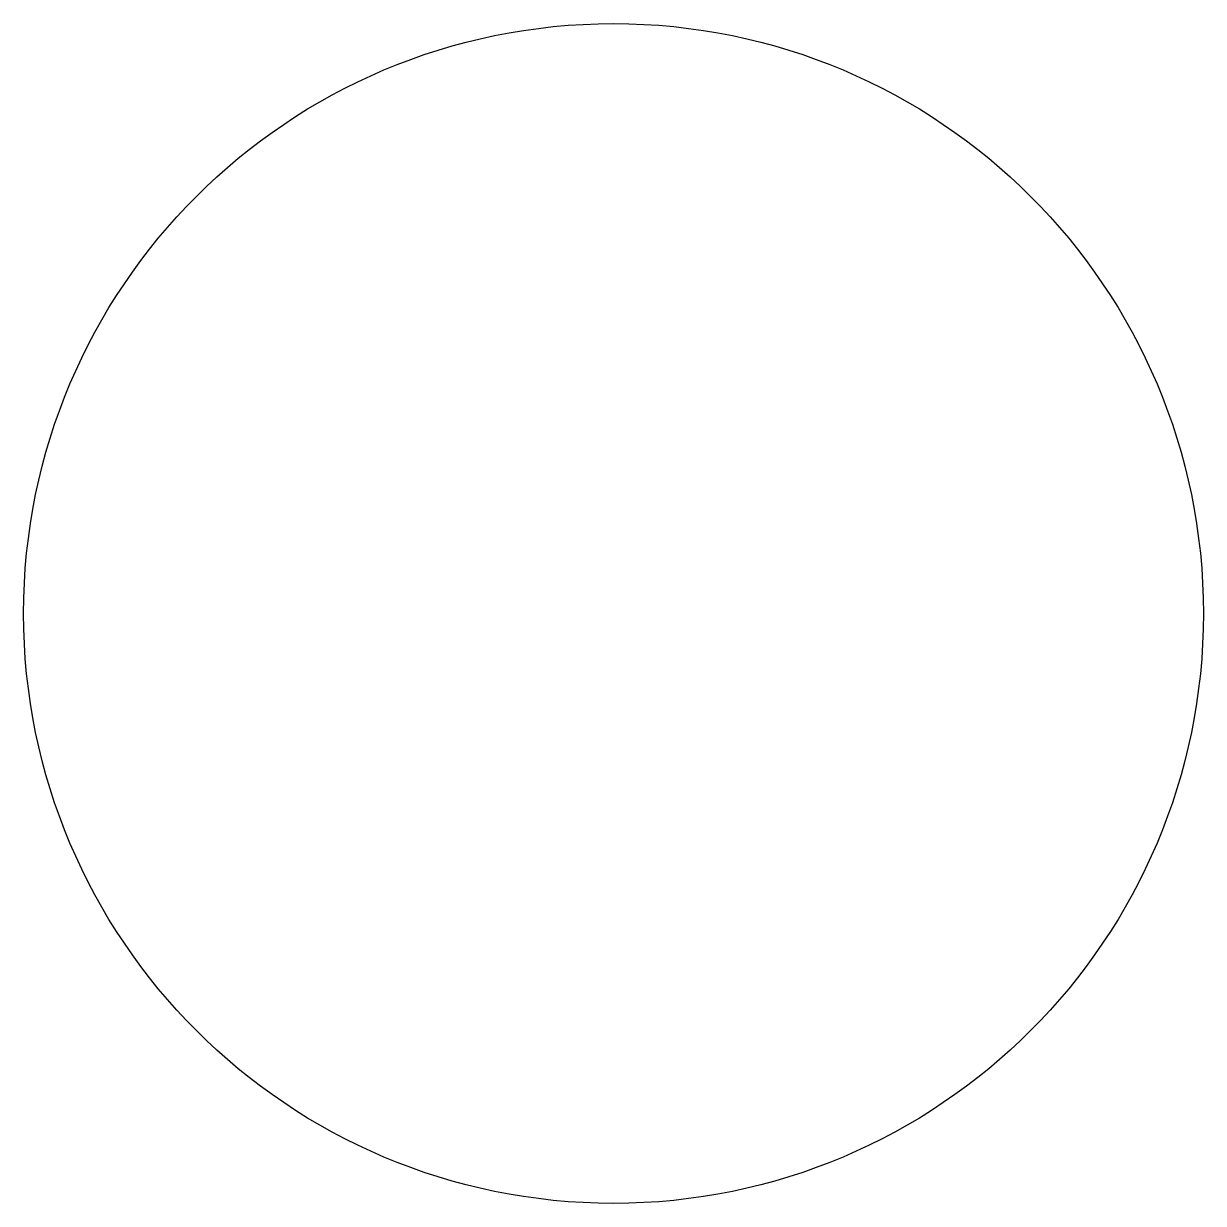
# Model space of a CAD drawing. Header units: inches. Extents: x -1.62 to 1.62, y -1.62 to 1.62.
import ezdxf

# ---------------------------------------------------------------- set-up
doc = ezdxf.new("R2010")
doc.units = ezdxf.units.IN
doc.header["$MEASUREMENT"] = 0

msp = doc.modelspace()

# ---------------------------------------------------------------- linework, layer by layer
msp.add_circle((0, 0), 1.625)

doc.saveas('drawing.dxf')
